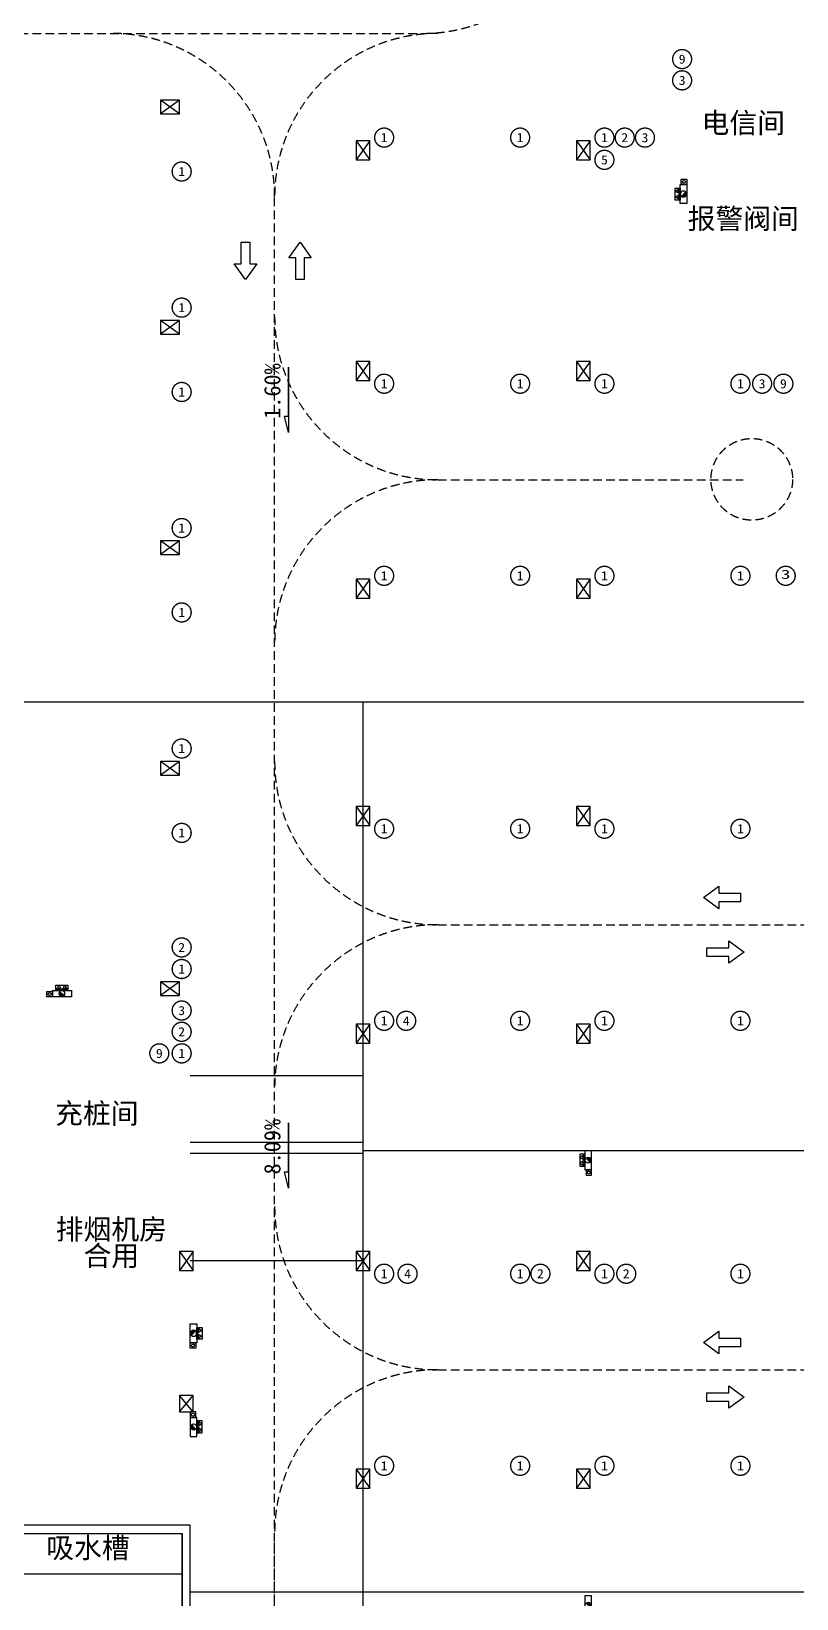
# Model space of a CAD drawing. Header units: millimetres. Extents: x -248992 to 1906102, y -24098 to 332602.
# Drawn here: x 780821 to 808960, y 138641 to 196225 of the extents above; entities that cross this region are included whole.
import ezdxf
from ezdxf.enums import TextEntityAlignment as Align

# ---------------------------------------------------------------- set-up
doc = ezdxf.new("R2010")
doc.units = ezdxf.units.MM
doc.header["$LTSCALE"] = 100
doc.linetypes.add('A6-DK-B1F$0$HIDDEN2', pattern=[4.7625, 3.175, -1.5875])
for name, color, linetype in [('A-ROOM-IDEN', 31, 'Continuous'), ('A6-DK-B1F$0$A-TRACK', 77, 'A6-DK-B1F$0$HIDDEN2'), ('A6-DK-BG-B1F$0$A-DRAIN', 152, 'Continuous'), ('A6-DK-BG-B1F$0$A-STAIR', 142, 'Continuous'), ('A6-W-B1$0$S-WALL-S', 4, 'Continuous'), ('TP-DK-1(xhs)$0$P-J-DIM-L', 70, 'Continuous'), ('TP-DK-1(xhs)$0$P-X-L', 240, 'Continuous'), ('TP-DK-1(xhs)$0$P-X-M', 2, 'Continuous'), ('TP-DK-1(xhs)$0$P-X-X', 1, 'Continuous'), ('xref(dwg引用图层)', 7, 'Continuous')]:
    doc.layers.add(name, color=color, linetype=linetype)
doc.layers.add('A6-W-B1$0$S-EDIT', color=241, linetype='Continuous', plot=False)
doc.layers.add('LVTRY', color=6, linetype='Continuous', lineweight=18)
doc.layers.add('PUB_TEXT', color=7, linetype='Continuous', lineweight=15)
doc.styles.add('-黑体', font='simhei.ttf')
doc.styles.add('A6-DK-BG-B1F$0$华文细黑', font='STXIHEI.TTF')
doc.styles.add('华文细黑', font='STXIHEI.TTF')

# ---------------------------------------------------------------- blocks, each defined once
blk = doc.blocks.new('TP-DK-1(xhs)$0$PG01.1')
at = {"color": 1}
for p, q in [((108, 187), (0, 0)), ((80, 72), (66, 58)), ((89, 72), (66, 48)), ((99, 72), (66, 39)), ((109, 72), (66, 29)), ((118, 72), (66, 20)), ((128, 72), (66, 10)), ((138, 72), (66, 0)), ((147, 72), (76, 0)), ((150, 65), (85, 0)), ((150, 56), (94, 0)), ((150, 46), (104, 0)), ((216, 0), (108, 187)), ((150, 36), (114, 0)), ((150, 27), (123, 0)), ((150, 17), (133, 0)), ((150, 8), (142, 0)), ((324, 187), (216, 0)), ((296, 72), (282, 58)), ((305, 72), (282, 48)), ((315, 72), (282, 39)), ((325, 72), (282, 29)), ((334, 72), (282, 20)), ((344, 72), (282, 10)), ((354, 72), (282, 0)), ((363, 72), (292, 0)), ((366, 65), (301, 0)), ((366, 56), (310, 0)), ((366, 46), (320, 0)), ((432, 0), (324, 187)), ((366, 36), (330, 0)), ((366, 27), (339, 0)), ((366, 17), (349, 0)), ((366, 8), (358, 0))]:
    blk.add_line(p, q, dxfattribs=at)
at = {"color": 2}
for p, q in [((0, 0), (216, 0)), ((216, 0), (432, 0))]:
    blk.add_line(p, q, dxfattribs=at)
at = {"color": 1}
for points in [[(0, 0), (436, 0), (436, 190), (0, 190)], [(66, 72), (150, 72), (150, 0), (66, 0)], [(282, 72), (366, 72), (366, 0), (282, 0)]]:
    blk.add_lwpolyline(points, close=True, dxfattribs=at)
blk = doc.blocks.new('TP-DK-1(xhs)$0$PG02.4')
blk.add_hatch(color=1).paths.add_polyline_path([(265, 48, 0.699012), (461, 120, 0.141488), (444, 179)])
at = {"color": 1}
blk.add_line((265, 48), (444, 179), dxfattribs=at)
blk.add_lwpolyline([(0, 0), (700, 0), (700, 240), (0, 240)], close=True, dxfattribs=at)
blk.add_circle((350, 120), 111, dxfattribs=at)
blk = doc.blocks.new('TP-DK-1(xhs)')
at = {"layer": 'TP-DK-1(xhs)$0$P-J-DIM-L', "color": 8, "true_color": 0x808080}
for points in [[(62700, 190596), (62500, 190596), (62500, 190796), (62700, 190796)], [(44450, 148040), (44650, 148040), (44650, 147840), (44450, 147840)], [(44450, 145300), (44650, 145300), (44650, 145500), (44450, 145500)]]:
    blk.add_lwpolyline(points, close=True, dxfattribs=at)
at = {"layer": 'TP-DK-1(xhs)$0$P-J-DIM-L', "color": 8, "true_color": 0x808080, "elevation": 0}
for points in [[(39178, 160750), (39178, 160950), (39378, 160950), (39378, 160750)], [(59200, 154400), (59000, 154400), (59000, 154200), (59200, 154200)]]:
    blk.add_lwpolyline(points, close=True, dxfattribs=at)
at = {"layer": 'TP-DK-1(xhs)$0$P-X-L'}
for centre in [(62600, 190696), (39278, 160850, 0), (59100, 154300, 0), (44550, 147940), (44550, 145400)]:
    blk.add_circle(centre, 55, dxfattribs=at)
at = {"layer": 'TP-DK-1(xhs)$0$P-X-M', "extrusion": (0, 0, -1), "zscale": -1}
for p, rotation in [((-62460, 190464), 270), ((-44690, 148172), 90)]:
    blk.add_blockref('TP-DK-1(xhs)$0$PG01.1', p, dxfattribs=dict(at, rotation=rotation))
blk.add_blockref('TP-DK-1(xhs)$0$PG01.1', (-39946, 160990, 0), dxfattribs=at)
at = {"layer": 'TP-DK-1(xhs)$0$P-X-M', "extrusion": (0, 0, -1), "xscale": -1, "zscale": -1}
for p, rotation in [((-58960, 154532, 0), 270), ((-44690, 145168), 90)]:
    blk.add_blockref('TP-DK-1(xhs)$0$PG01.1', p, dxfattribs=dict(at, rotation=rotation))
at = {"layer": 'TP-DK-1(xhs)$0$P-X-X', "xscale": -1}
for p, rotation in [((62700, 190596), 90), ((44450, 148040), 270)]:
    blk.add_blockref('TP-DK-1(xhs)$0$PG02.4', p, dxfattribs=dict(at, rotation=rotation))
blk.add_blockref('TP-DK-1(xhs)$0$PG02.4', (40078, 160750, 0), dxfattribs=at)
at = {"layer": 'TP-DK-1(xhs)$0$P-X-X'}
for p, rotation in [((59200, 154400, 0), 90), ((44450, 145300), 270), ((59200, 138050, 0), 90)]:
    blk.add_blockref('TP-DK-1(xhs)$0$PG02.4', p, dxfattribs=dict(at, rotation=rotation))
blk = doc.blocks.new('A6-W-B1$0$Z-1')
at = {"layer": 'A6-W-B1$0$S-EDIT'}
for p, q in [((91833, 54151), (92533, 54651)), ((91833, 54651), (92533, 54151))]:
    blk.add_line(p, q, dxfattribs=at)
at = {"layer": 'A6-W-B1$0$S-WALL-S', "color": 0, "linetype": 'ByBlock', "lineweight": -2}
blk.add_lwpolyline([(91833, 54651), (91833, 54151), (92533, 54151), (92533, 54651), (91833, 54651)], dxfattribs=at)
blk = doc.blocks.new('A6-W-B1$0$Z-2')
at = {"layer": 'A6-W-B1$0$S-EDIT'}
for p, q in [((72869, 44139), (73369, 43539)), ((73369, 44139), (72869, 43539))]:
    blk.add_line(p, q, dxfattribs=at)
at = {"layer": 'A6-W-B1$0$S-WALL-S', "color": 0, "linetype": 'ByBlock', "lineweight": -2}
blk.add_lwpolyline([(73369, 44139), (72869, 44139), (72869, 43539), (73369, 43539), (73369, 44139)], dxfattribs=at)
blk = doc.blocks.new('A6-W-B1', base_point=(85957, 40190))
at = {"layer": 'A6-W-B1$0$S-WALL-S'}
blk.add_lwpolyline([(108407, 188730), (108407, 181230), (130107, 181230), (130107, 162780), (122407, 162780), (122407, 174240), (94757, 174240), (94757, 173940), (122107, 173940), (122107, 162480), (130407, 162480), (130407, 181530), (108707, 181530), (108707, 188730), (108407, 188730)], dxfattribs=at)
for name, p, rotation in [('A6-W-B1$0$Z-1', (221841, 288041), 180), ('A6-W-B1$0$Z-1', (82356, 324223), 270), ('A6-W-B1$0$Z-1', (90456, 324223), 270), ('A6-W-B1$0$Z-1', (221841, 279941), 180), ('A6-W-B1$0$Z-1', (82356, 316123), 270), ('A6-W-B1$0$Z-1', (90456, 316123), 270), ('A6-W-B1$0$Z-1', (221841, 271841), 180), ('A6-W-B1$0$Z-1', (82356, 308123), 270), ('A6-W-B1$0$Z-1', (90456, 308123), 270), ('A6-W-B1$0$Z-1', (221841, 263741), 180), ('A6-W-B1$0$Z-1', (82356, 299773), 270), ('A6-W-B1$0$Z-1', (90456, 299773), 270), ('A6-W-B1$0$Z-1', (221841, 255641), 180), ('A6-W-B1$0$Z-1', (82356, 291773), 270), ('A6-W-B1$0$Z-1', (90456, 291773), 270), ('A6-W-B1$0$Z-1', (75856, 283423), 270), ('A6-W-B1$0$Z-1', (82356, 283423), 270), ('A6-W-B1$0$Z-1', (90456, 283423), 270), ('A6-W-B1$0$Z-2', (203377, 229829), 180), ('A6-W-B1$0$Z-1', (82356, 275423), 270), ('A6-W-B1$0$Z-1', (90456, 275423), 270)]:
    blk.add_blockref(name, p, dxfattribs=dict(at, rotation=rotation))
blk = doc.blocks.new('A6-DK-BG-B1F$0$A-DRAIN-INDEX')
blk.add_lwpolyline([(300, 0), (0, 0), (-300, 0), (-500, 0), (-300, 50), (-300, 0)], close=True)
at = {"style": 'A6-DK-BG-B1F$0$华文细黑'}
blk.add_attdef('坡度', text='', height=250, dxfattribs=at).set_placement((0, 100), align=Align.CENTER)
blk = doc.blocks.new('A6-DK-BG-B1F')
at = {"layer": 'A6-DK-BG-B1F$0$A-STAIR'}
for p, q in [((73075, 171575), (7350, 171575)), ((50800, 105900), (50800, 171575)), ((50800, 157850), (44450, 157850)), ((50800, 155400, 0), (44450, 155400, 0)), ((50800, 155000, 0), (44450, 155000, 0)), ((127800, 155100, 0), (50800, 155100, 0)), ((50800, 151050), (44450, 151050)), ((127800, 138875), (44450, 138875))]:
    blk.add_line(p, q, dxfattribs=at)
blk.add_lwpolyline([(22500, 141040), (22500, 138100), (44050, 138100), (44150, 138100), (44150, 141040)], dxfattribs=at)
at = {"layer": 'A6-DK-BG-B1F$0$A-STAIR', "elevation": 1200}
blk.add_lwpolyline([(36404, 141039), (44150, 141040), (44150, 139540), (36404, 139539)], close=True, dxfattribs=at)
at = {"layer": 'A6-DK-BG-B1F$0$A-DRAIN'}
ref = blk.add_blockref('A6-DK-BG-B1F$0$A-DRAIN-INDEX', (48062, 182984), dxfattribs=dict(at, xscale=3, yscale=3, zscale=3, rotation=90))
ref.add_attrib('坡度', '1.60%', dxfattribs={"layer": '0', "height": 600, "rotation": 90, "style": 'A6-DK-BG-B1F$0$华文细黑'}).set_placement((47762, 183008), align=Align.CENTER)
ref = blk.add_blockref('A6-DK-BG-B1F$0$A-DRAIN-INDEX', (48062, 155222), dxfattribs=dict(at, xscale=3, yscale=3, zscale=3, rotation=90))
ref.add_attrib('坡度', '8.09%', dxfattribs={"layer": '0', "height": 600, "rotation": 90, "style": 'A6-DK-BG-B1F$0$华文细黑'}).set_placement((47762, 155246), align=Align.CENTER)
blk = doc.blocks.new('A6-DK-B1F$0$A$C48A675EB')
at = {"layer": 'A6-DK-B1F$0$A-TRACK', "linetype": 'ByBlock'}
blk.add_lwpolyline([(1047, -516), (1047, -195), (50, -195), (50, 195), (1047, 195), (1047, 517), (1759, 0)], close=True, dxfattribs=at)
blk = doc.blocks.new('A6-DK-B1F$0$gsethsergtyf')
at = {"layer": 'A6-DK-B1F$0$A-TRACK'}
for p, q in [((21500, 196150, 0), (53000, 196150, 0)), ((47550, 113600, 0), (47550, 190150, 0)), ((53550, 179750, 0), (64780, 179750, 0)), ((53550, 163400, 0), (125050, 163400, 0)), ((53550, 147050, 0), (125050, 147050, 0)), ((47550, 136575, 0), (47550, 141050, 0))]:
    blk.add_line(p, q, dxfattribs=at)
blk.add_circle((65093, 179765, 0), 1500, dxfattribs=at)
for centre, start, end in [((53000, 202150, 0), 270, 0), ((41550, 190150, 0), 0, 90), ((53550, 190150, 0), 90, 180), ((53550, 185750, 0), 180, 270), ((53550, 173750, 0), 90, 180), ((53550, 169400, 0), 180, 270), ((53550, 157400, 0), 90, 180), ((53550, 153050, 0), 180, 270), ((53550, 141050, 0), 90, 180)]:
    blk.add_arc(centre, 6000, start, end, dxfattribs=at)
at = {"layer": 'A6-DK-B1F$0$A-TRACK', "linetype": 'ByBlock'}
for p, xscale, yscale, zscale, rotation in [((46476, 188517, 0), 0.8, 0.8, 0.8, 270), ((48484, 187066, 0), 0.8000000000000003, 0.8000000000000003, 0.8000000000000003, 90), ((64719, 164404, 0), 0.8, 0.8, 0.8, 180), ((64719, 148054, 0), 0.8, 0.8, 0.8, 180)]:
    blk.add_blockref('A6-DK-B1F$0$A$C48A675EB', p, dxfattribs=dict(at, xscale=xscale, yscale=yscale, zscale=zscale, rotation=rotation))
at = {"layer": 'A6-DK-B1F$0$A-TRACK', "linetype": 'ByBlock', "xscale": 0.8, "yscale": 0.8, "zscale": 0.8}
for p in [(63406, 162396, 0), (63406, 146046, 0)]:
    blk.add_blockref('A6-DK-B1F$0$A$C48A675EB', p, dxfattribs=at)

msp = doc.modelspace()

# ---------------------------------------------------------------- linework, layer by layer
at = {"layer": 'LVTRY', "color": 6, "const_width": 50}
for points in [[(805098.7, 195205.5, 1), (804398.7, 195205.5, 1)], [(805098.7, 194424.9, 1), (804398.7, 194424.9, 1)], [(794142.6, 192321.2, 1), (793442.6, 192321.2, 1)], [(799142.6, 192321.2, 1), (798442.6, 192321.2, 1)], [(802242.6, 192321.2, 1), (801542.6, 192321.2, 1)], [(802988.3, 192321.2, 1), (802288.3, 192321.2, 1)], [(803732.8, 192321.2, 1), (803032.8, 192321.2, 1)], [(802242.6, 191504.3, 1), (801542.6, 191504.3, 1)], [(786698.7, 191074.9, 1), (785998.7, 191074.9, 1)], [(786698.7, 186074.9, 1), (785998.7, 186074.9, 1)], [(786698.7, 182974.9, 1), (785998.7, 182974.9, 1)], [(794142.6, 183278.8, 1), (793442.6, 183278.8, 1)], [(799142.6, 183278.8, 1), (798442.6, 183278.8, 1)], [(802242.6, 183278.8, 1), (801542.6, 183278.8, 1)], [(807242.6, 183278.8, 1), (806542.6, 183278.8, 1)], [(808039.1, 183278.8, 1), (807339.1, 183278.8, 1)], [(808821.6, 183278.8, 1), (808121.6, 183278.8, 1)], [(786698.7, 177974.9, 1), (785998.7, 177974.9, 1)], [(794142.6, 176221.2, 1), (793442.6, 176221.2, 1)], [(799142.6, 176221.2, 1), (798442.6, 176221.2, 1)], [(802242.6, 176221.2, 1), (801542.6, 176221.2, 1)], [(807242.6, 176221.2, 1), (806542.6, 176221.2, 1)], [(808906.3, 176221.2, 1), (808206.3, 176221.2, 1)], [(786698.7, 174874.9, 1), (785998.7, 174874.9, 1)], [(786698.7, 169874.9, 1), (785998.7, 169874.9, 1)], [(786698.7, 166774.9, 1), (785998.7, 166774.9, 1)], [(794142.6, 166928.8, 1), (793442.6, 166928.8, 1)], [(799142.6, 166928.8, 1), (798442.6, 166928.8, 1)], [(802242.6, 166928.8, 1), (801542.6, 166928.8, 1)], [(807242.6, 166928.8, 1), (806542.6, 166928.8, 1)], [(786698.7, 162567.5, 1), (785998.7, 162567.5, 1)], [(786698.7, 161774.9, 1), (785998.7, 161774.9, 1)], [(786698.7, 160249.8, 1), (785998.7, 160249.8, 1)], [(794142.6, 159871.2, 1), (793442.6, 159871.2, 1)], [(794954.4, 159871.2, 1), (794254.4, 159871.2, 1)], [(799142.6, 159871.2, 1), (798442.6, 159871.2, 1)], [(802242.6, 159871.2, 1), (801542.6, 159871.2, 1)], [(807242.6, 159871.2, 1), (806542.6, 159871.2, 1)], [(786698.7, 159467.5, 1), (785998.7, 159467.5, 1)], [(785876.6, 158674.9, 1), (785176.6, 158674.9, 1)], [(786698.7, 158674.9, 1), (785998.7, 158674.9, 1)], [(794142.6, 150578.8, 1), (793442.6, 150578.8, 1)], [(795005.7, 150578.8, 1), (794305.7, 150578.8, 1)], [(799142.6, 150578.8, 1), (798442.6, 150578.8, 1)], [(799888.9, 150578.8, 1), (799188.9, 150578.8, 1)], [(802242.6, 150578.8, 1), (801542.6, 150578.8, 1)], [(803044.8, 150578.8, 1), (802344.8, 150578.8, 1)], [(807242.6, 150578.8, 1), (806542.6, 150578.8, 1)], [(794142.6, 143521.2, 1), (793442.6, 143521.2, 1)], [(799142.6, 143521.2, 1), (798442.6, 143521.2, 1)], [(802242.6, 143521.2, 1), (801542.6, 143521.2, 1)], [(807242.6, 143521.2, 1), (806542.6, 143521.2, 1)]]:
    msp.add_lwpolyline(points, format="xyb", close=True, dxfattribs=at)

# ---------------------------------------------------------------- block references
msp.add_blockref('A6-DK-B1F$0$gsethsergtyf', (742216.9, 0))
at = {"layer": 'xref(dwg引用图层)'}
for name in ['A6-W-B1', 'TP-DK-1(xhs)', 'A6-DK-BG-B1F']:
    msp.add_blockref(name, (742216.9, 0), dxfattribs=at)

# ---------------------------------------------------------------- texts
at = {"layer": 'A-ROOM-IDEN', "style": '华文细黑'}
for s, p in [('电信间', (806996.6, 192487)), ('报警阀间', (806996.6, 188967.7)), ('充桩间', (783230.4, 156093.7)), ('排烟机房', (783763.2, 151836.9)), ('合用', (783763.2, 150867)), ('吸水槽', (782903.7, 140134.2))]:
    msp.add_text(s, height=750, dxfattribs=at).set_placement(p, align=Align.CENTER)
at = {"layer": 'PUB_TEXT', "color": 6, "style": '-黑体'}
for s, width, p, p2 in [('9', 1.032317, (804624.4, 195036.3), (804873.1, 195036.3)), ('3', 1.032317, (804624.4, 194255.6), (804873.1, 194255.6)), ('1', 1.065055, (793664.3, 192154.9), (793920.9, 192154.9)), ('1', 1.065055, (798664.3, 192154.9), (798920.9, 192154.9)), ('1', 1.065055, (801764.3, 192154.9), (802020.9, 192154.9)), ('2', 1.048503, (802512, 192153.4), (802764.6, 192153.4)), ('3', 1.032317, (803258.5, 192152), (803507.2, 192152)), ('1', 1.065055, (786220.4, 190908.6), (786477, 190908.6)), ('5', 1.048503, (801766.3, 191336.5), (802018.9, 191336.5)), ('1', 1.065055, (786220.4, 185908.6), (786477, 185908.6)), ('1', 1.065055, (786220.4, 182808.6), (786477, 182808.6)), ('1', 1.065055, (793664.3, 183112.5), (793920.9, 183112.5)), ('1', 1.065055, (798664.3, 183112.5), (798920.9, 183112.5)), ('1', 1.065055, (801764.3, 183112.5), (802020.9, 183112.5)), ('1', 1.065055, (806764.3, 183112.5), (807020.9, 183112.5)), ('3', 1.032317, (807564.8, 183109.6), (807813.5, 183109.6)), ('9', 1.032317, (808347.3, 183109.6), (808596, 183109.6)), ('1', 1.065055, (786220.4, 177808.6), (786477, 177808.6)), ('1', 1.065055, (793664.3, 176054.9), (793920.9, 176054.9)), ('1', 1.065055, (798664.3, 176054.9), (798920.9, 176054.9)), ('1', 1.065055, (801764.3, 176054.9), (802020.9, 176054.9)), ('1', 1.065055, (806764.3, 176054.9), (807020.9, 176054.9)), ('3', 1.463127, (808380.1, 176107), (808732.5, 176107)), ('1', 1.065055, (786220.4, 174708.6), (786477, 174708.6)), ('1', 1.065055, (786220.4, 169708.6), (786477, 169708.6)), ('1', 1.065055, (793664.3, 166762.5), (793920.9, 166762.5)), ('1', 1.065055, (798664.3, 166762.5), (798920.9, 166762.5)), ('1', 1.065055, (801764.3, 166762.5), (802020.9, 166762.5)), ('1', 1.065055, (806764.3, 166762.5), (807020.9, 166762.5)), ('1', 1.065055, (786220.4, 166608.6), (786477, 166608.6)), ('2', 1.048503, (786222.4, 162399.7), (786475, 162399.7)), ('1', 1.065055, (786220.4, 161608.6), (786477, 161608.6)), ('3', 1.032317, (786224.4, 160080.6), (786473.1, 160080.6)), ('2', 1.048503, (786222.4, 159299.7), (786475, 159299.7)), ('1', 1.065055, (793664.3, 159704.9), (793920.9, 159704.9)), ('4', 1.048503, (794478.1, 159703.4), (794730.7, 159703.4)), ('1', 1.065055, (798664.3, 159704.9), (798920.9, 159704.9)), ('1', 1.065055, (801764.3, 159704.9), (802020.9, 159704.9)), ('1', 1.065055, (806764.3, 159704.9), (807020.9, 159704.9)), ('9', 1.032317, (785402.3, 158505.6), (785651, 158505.6)), ('1', 1.065055, (786220.4, 158508.6), (786477, 158508.6)), ('1', 1.065055, (793664.3, 150412.5), (793920.9, 150412.5)), ('4', 1.048503, (794529.4, 150411), (794782, 150411)), ('1', 1.065055, (798664.3, 150412.5), (798920.9, 150412.5)), ('2', 1.048503, (799412.6, 150411), (799665.2, 150411)), ('1', 1.065055, (801764.3, 150412.5), (802020.9, 150412.5)), ('2', 1.048503, (802568.5, 150411), (802821.1, 150411)), ('1', 1.065055, (806764.3, 150412.5), (807020.9, 150412.5)), ('1', 1.065055, (793664.3, 143354.9), (793920.9, 143354.9)), ('1', 1.065055, (798664.3, 143354.9), (798920.9, 143354.9)), ('1', 1.065055, (801764.3, 143354.9), (802020.9, 143354.9)), ('1', 1.065055, (806764.3, 143354.9), (807020.9, 143354.9))]:
    msp.add_text(s, height=335, dxfattribs=dict(at, width=width)).set_placement(p, p2, align=Align.FIT)

doc.saveas('drawing.dxf')
